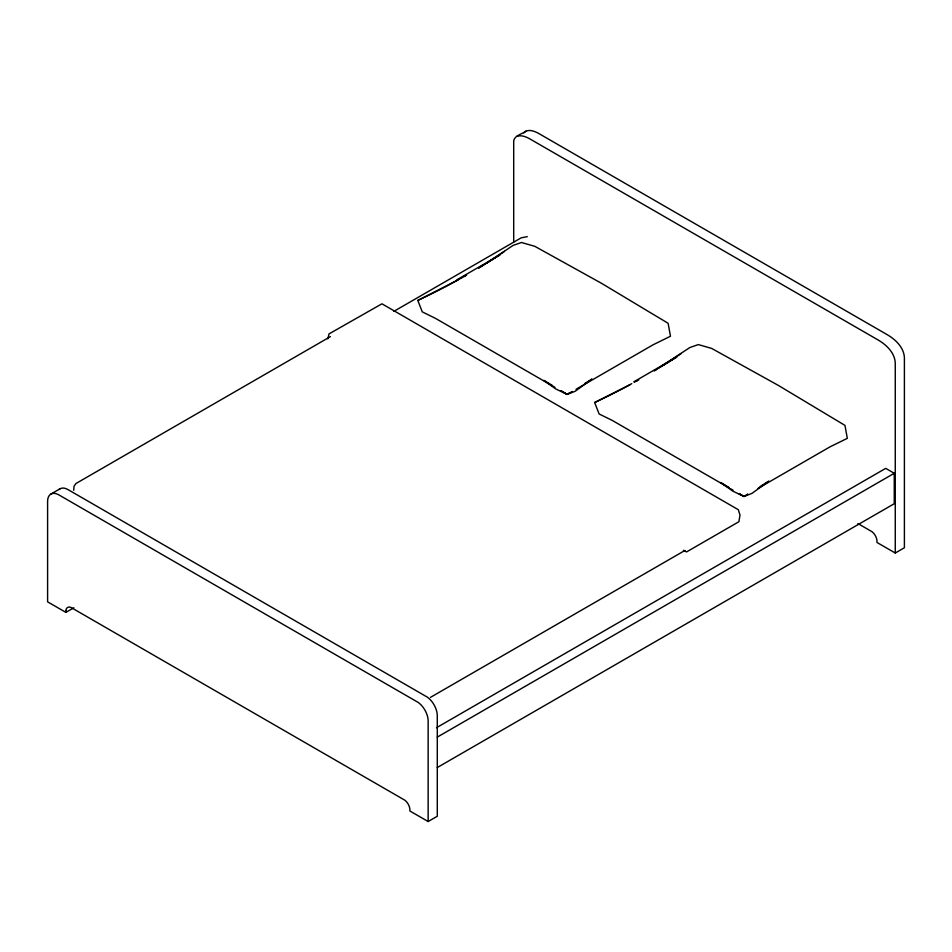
<?xml version="1.0" encoding="UTF-8"?>
<svg xmlns="http://www.w3.org/2000/svg" width="952" height="952" viewBox="0 0 952 952"><rect width="100%" height="100%" fill="white"/><g stroke="black" fill="none" stroke-linecap="round" stroke-linejoin="round"><path stroke-width="1.43" d="M327.857 338.841L329.023 333.902L381.942 303.807L738.336 509.713L739.99 515.08L738.895 521.708L686.571 551.922L683.417 550.327M523.838 132.899C528.11 128.068 535.452 131.483 539.974 134.196L887.264 334.699C895.57 339.543 904.019 347.587 904.4 357.785L904.4 547.745L895.261 553.017L876.982 542.462L876.959 540.296A8.568 4.95 60 0 0 871.996 531.704L857.883 523.529M504.477 251.411L486.627 263.097L513.092 245.402L521.47 242.498L534.774 246.306L601.438 283.268L668.114 323.287L670.482 336.235L653.167 344.743L576.019 389.285M656.737 369.34L654.226 370.875L689.926 347.504L698.316 344.588L711.62 348.396L778.284 385.37L844.959 425.389L847.316 438.337L830.013 446.845L757.923 488.459M663.473 365.199L681.323 353.513M569.653 392.867L567.166 394.402L555.694 388.916L543.854 380.395L552.446 385.548M584.54 383.656L591.977 379.063L575.139 391.284L567.166 394.402L561.073 390.879M747.736 494.195L744.012 496.492L732.54 491.006L720.7 482.497L729.292 487.65M760.136 486.52L768.823 481.153L751.985 493.374L744.012 496.492L739.133 493.683M526.028 131.09C521.875 134.375 512.807 135.708 513.699 142.776L513.699 242.201M478.547 268.071L485.472 263.811M478.642 268.012L499.978 254.91L456.984 279.733M659.248 367.793L676.824 357L633.818 381.823M50.884 494.076L60.024 488.804M330.392 336.627L75.874 483.568L74.042 486.27L73.697 490.292M393.83 311.375L521.22 237.821L527.289 236.643M73.875 607.769L65.878 612.386L47.6 601.831L47.6 501.573A15.886 9.175 60 0 1 59.024 494.98L418.225 702.445A15.886 9.175 60 0 1 428.15 721.283L428.15 821.528L437.289 816.257L437.289 715.999A15.886 9.175 60 0 0 427.365 697.162L68.163 489.697A15.886 9.175 60 0 0 59.036 489.53M572.223 391.474L567.166 394.402L561.037 390.713M747.808 494.302L744.012 496.492L739.109 493.552M430.411 697.399L684.94 550.458M436.468 727.721L885.705 468.36L894.249 473.287L894.249 503.715L437.289 767.538M437.289 737.11L894.249 473.287M461.91 277.758L465.528 275.711M636.352 381.216L638.756 379.86M461.446 277.948L448.463 285.136A645.694 372.779 0 0 1 417.809 300.415L422.272 311.875L435.48 318.361L554.98 387.357M464.04 276.508L466.647 275.068M631.795 383.644L625.297 387.238A645.694 372.779 0 0 1 594.655 402.506L599.117 413.977L612.326 420.463L728.161 487.341M634.389 382.204L636.995 380.764M458.293 279.805L417.809 300.415M630.224 384.572L594.655 402.506M516.888 136.362C521.684 134.637 526.742 137.064 530.835 139.468L878.125 339.983C886.431 344.826 894.88 352.871 895.261 363.069L895.261 553.017M730.601 488.757L733.04 490.161M428.15 821.528L409.872 810.985L409.848 808.807A8.568 4.95 60 0 0 404.874 800.216L70.864 607.376A8.568 4.95 60 0 0 65.902 610.244L65.878 612.386L65.878 610.529"/></g></svg>
